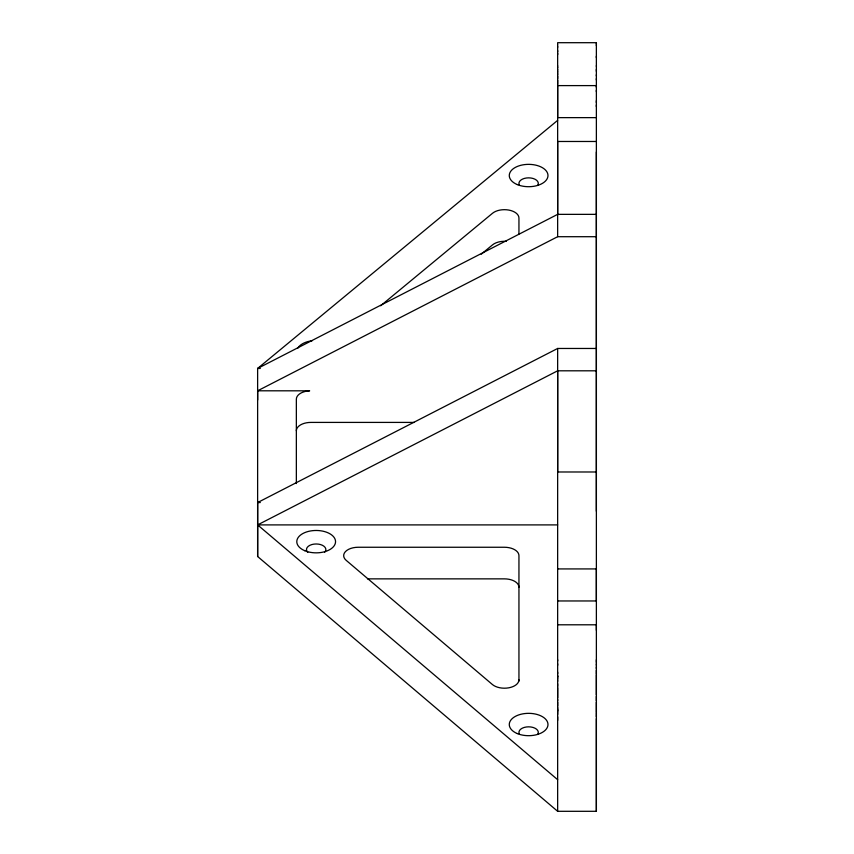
<?xml version="1.0" encoding="UTF-8"?>
<svg xmlns="http://www.w3.org/2000/svg" width="854" height="854" viewBox="0 0 854 854"><rect width="100%" height="100%" fill="white"/><g stroke="black" fill="none" stroke-linecap="round" stroke-linejoin="round"><path stroke-width="1.28" d="M596.37 151.969L596.37 811.3L557.651 811.3L257.63 556.509L257.63 390.801L557.651 236.707L596.37 236.707M557.651 720.424L557.651 716.816M557.651 713.005L557.651 714.51M557.651 712.492L557.651 709.674M557.651 711.03L557.651 709.023M557.651 708.617L557.651 707.4M557.651 706.173L557.651 702.169M557.651 700.814L557.651 699.373M557.651 697.91L557.651 687.641M557.651 686.338L557.651 683.744M557.651 679.389L557.651 675.77M557.651 673.891L557.651 672.055M557.651 665.309L557.651 663.793M557.651 660.996L557.651 659.726M596.37 370.807L557.651 370.807L557.651 471.984L596.37 471.984M557.651 236.707L557.651 141.476L596.37 141.476M557.651 84.418L557.651 80.062M557.651 78.6L557.651 75.985M557.651 74.725L557.651 73.476M557.651 72.398L557.651 71.33M557.651 70.348L557.651 69.452M557.651 67.914L557.651 67.263M557.651 65.801L557.651 66.334M557.651 54.645L557.651 53.204M557.651 51.859L557.651 50.589M557.651 47.376L557.651 46.458M557.651 44.91L557.651 42.7L596.37 42.7L596.37 511.247M557.651 681.385L557.651 680.328M557.651 676.923L557.651 675.802M596.37 65.683L596.37 66.334M596.37 106.601L596.37 105.939M596.37 105.469L596.37 104.893M596.37 102.597L596.37 100.676M596.37 91.709L596.37 90.268M596.37 87.321L596.37 85.838M596.37 79.998L596.37 78.6M596.37 75.985L596.37 74.725M596.37 71.33L596.37 69.409M596.37 57.73L596.37 56.15M596.37 45.636L596.37 44.91M596.37 44.248L596.37 43.34M557.651 120.361L257.63 368.448L257.63 400.056M380.66 305.764L492.523 213.265A14.518 8.38 0 0 1 508.781 210.063A14.518 8.38 0 0 1 518.944 218.058L518.944 234.017M481.229 254.204L492.523 244.874A14.518 8.38 0 0 1 506.39 241.362M257.63 556.509L257.63 502.547L557.651 348.464L596.37 348.464M557.651 779.691L257.63 524.9L557.651 370.807M596.37 85.603L557.651 85.603L557.651 117.638L596.37 117.638M596.37 214.354L557.651 214.354L257.63 368.448L260.299 368.448M257.63 390.801L309.66 390.822A14.518 8.38 0 0 0 296.349 399.181L296.349 483.556M414.275 422.41L310.867 422.41A14.518 8.38 0 0 0 296.349 430.79M257.63 502.547L260.299 502.547M257.63 524.9L557.651 524.9M557.651 568.924L596.37 568.924L596.37 600.96L557.651 600.96M367.487 578.863L504.426 578.863A14.518 8.38 0 0 1 518.944 587.242M557.651 624.797L596.37 624.797L596.37 630.295M596.37 659.726L596.37 662.362M596.37 663.793L596.37 665.309M596.37 666.899L596.37 668.554M596.37 670.273L596.37 673.891M596.37 674.724L596.37 694.878M596.37 696.362L596.37 700.814M596.37 702.234L596.37 712.524M596.37 713.261L596.37 713.965M596.37 714.531L596.37 716.816M596.37 718.652L596.37 811.3M557.651 44.856L557.651 215.059M557.651 348.464L557.651 811.3M518.944 681.044L518.944 555.634A14.518 8.38 0 0 0 504.426 547.254L358.189 547.254A14.518 8.38 0 0 0 345.358 551.705A14.518 8.38 0 0 0 346.18 560.341L492.416 684.534A14.518 8.38 0 0 0 508.696 687.833A14.518 8.38 0 0 0 518.944 679.827M307.782 552.357A9.682 5.583 0 0 1 316.161 543.977A9.682 5.583 0 0 1 324.552 552.357M297.758 348.229A19.354 11.177 0 0 1 312.137 340.757M519.413 734.141A9.682 5.583 0 0 1 528.615 726.829A9.682 5.583 0 0 1 537.828 734.141M519.413 185.158A9.682 5.583 0 0 1 528.615 177.845A9.682 5.583 0 0 1 537.828 185.158M304.782 550.713A19.375 11.187 0 0 0 335.441 542.834A19.375 11.187 0 0 0 308.283 531.444A19.375 11.187 0 0 0 304.782 550.713M517.246 733.554A19.354 11.177 0 0 0 547.873 725.686A19.354 11.177 0 0 0 520.748 714.307A19.354 11.177 0 0 0 517.246 733.554M517.246 184.571A19.354 11.177 0 0 0 547.873 176.703A19.354 11.177 0 0 0 520.748 165.324A19.354 11.177 0 0 0 517.246 184.571"/></g></svg>
